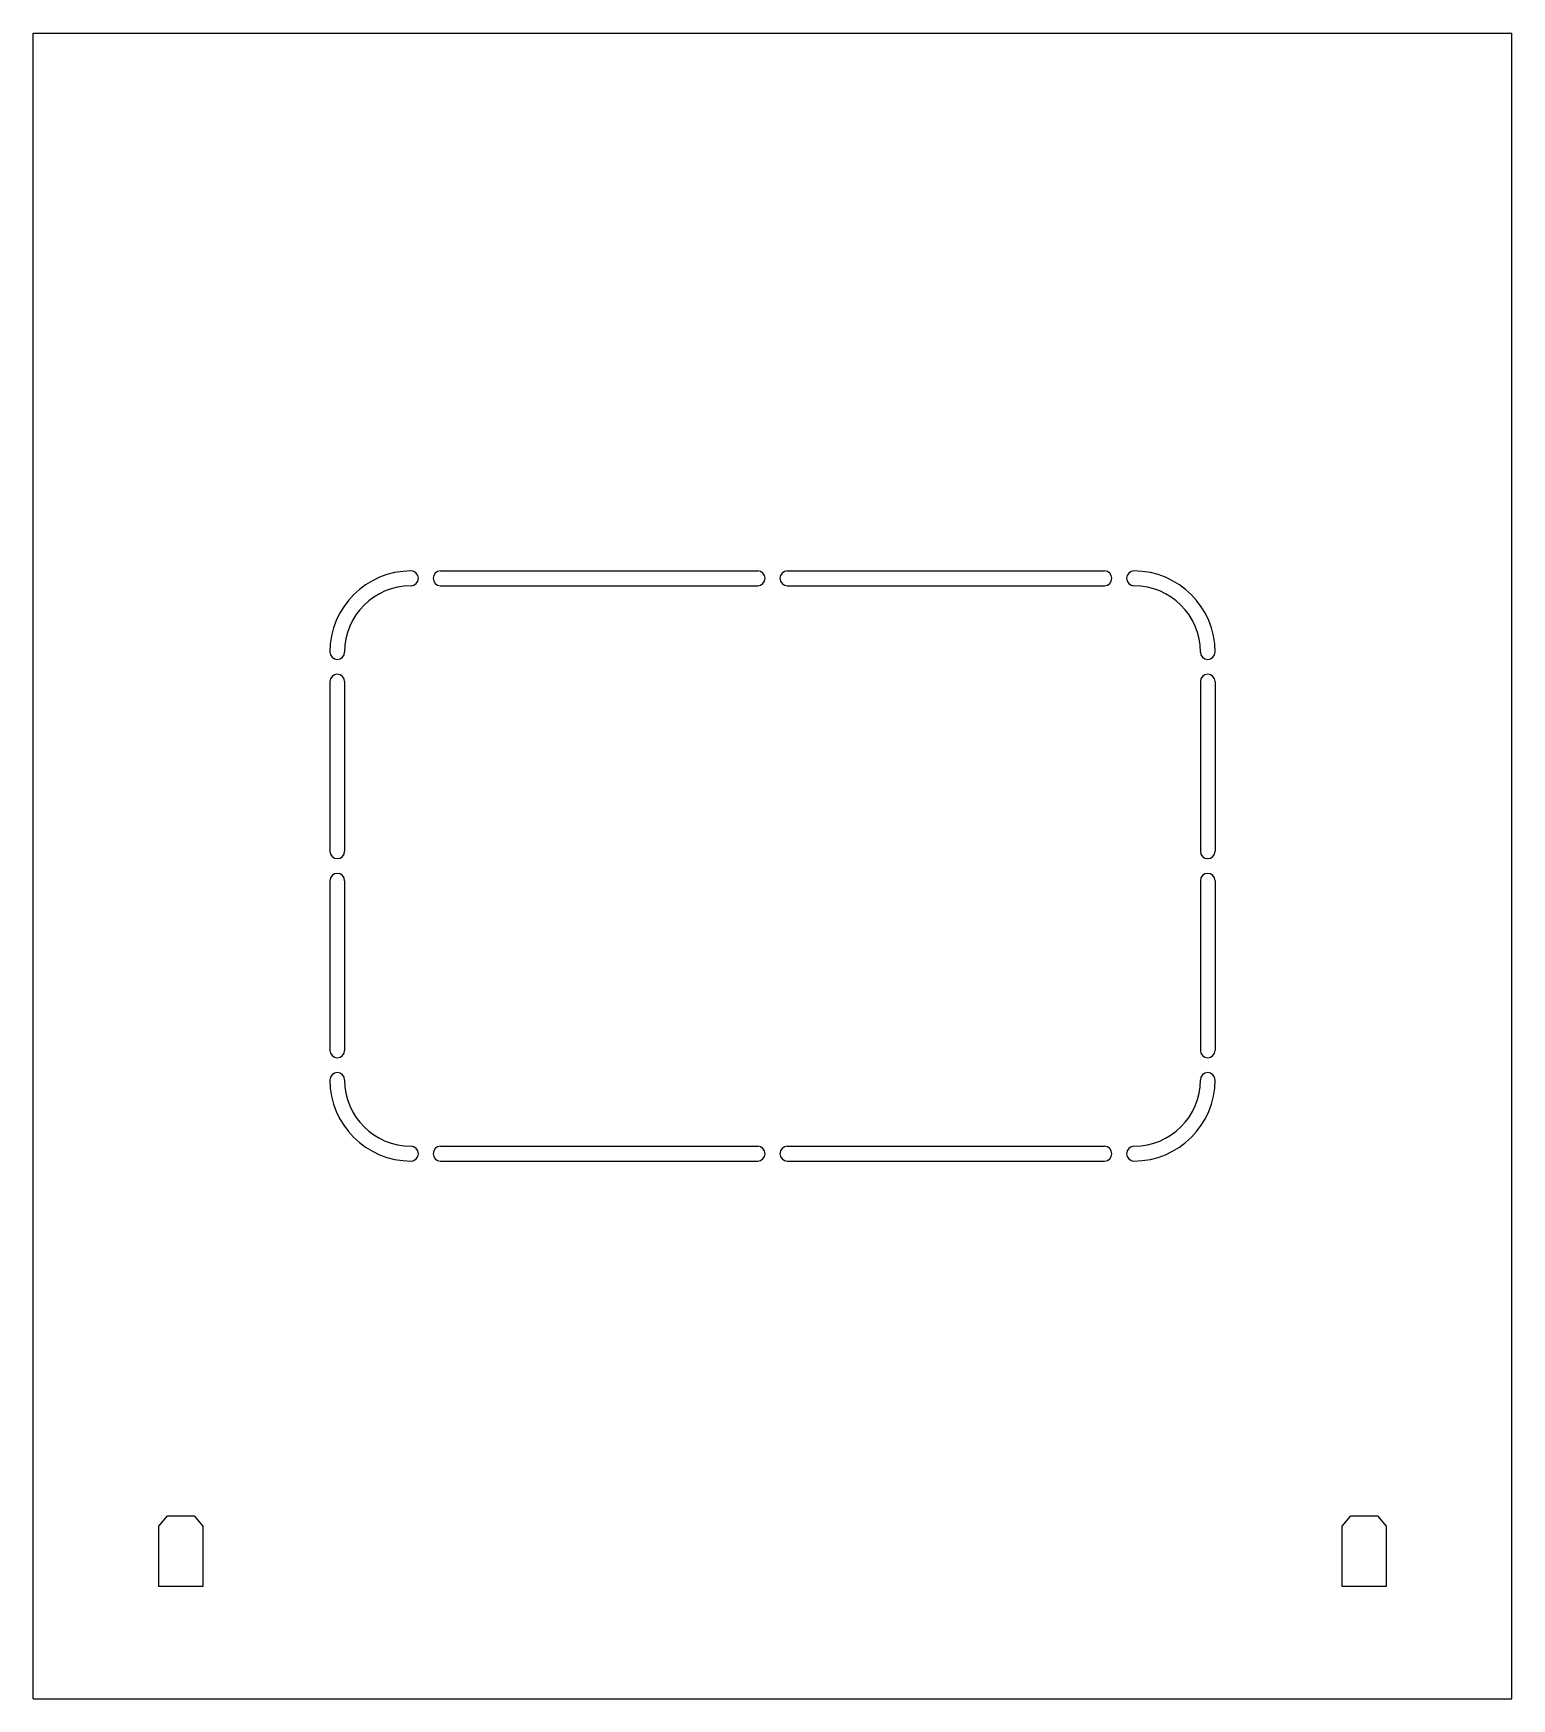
# Model space of a CAD drawing. Extents: x -352 to 650, y -459 to 669.
import ezdxf

# ---------------------------------------------------------------- set-up
doc = ezdxf.new("R2010")
doc.units = 0
doc.layers.add('View001', color=7, linetype='CONTINUOUS')

msp = doc.modelspace()

# ---------------------------------------------------------------- linework, layer by layer
at = {"layer": 'View001'}
for p, q in [((-352.5, -459.435), (-352.5, 669.435)), ((-352.5, 669.435), (649.5, 669.435)), ((649.5, -459.435), (649.5, 669.435)), ((-76.5, 305), (138.5, 305)), ((158.5, 305), (373.5, 305)), ((-76.5, 295), (138.5, 295)), ((158.5, 295), (373.5, 295)), ((-151.5, 230), (-151.5, 115)), ((-141.5, 230), (-141.5, 115)), ((438.5, 230), (438.5, 115)), ((448.5, 230), (448.5, 115)), ((-151.5, 95), (-151.5, -20)), ((-141.5, 95), (-141.5, -20)), ((438.5, 95), (438.5, -20)), ((448.5, 95), (448.5, -20)), ((-76.5, -85), (138.5, -85)), ((158.5, -85), (373.5, -85)), ((-76.5, -95), (138.5, -95)), ((158.5, -95), (373.5, -95)), ((-267.5, -342.435), (-261.5, -335.435)), ((-261.5, -335.435), (-243.5, -335.435)), ((-243.5, -335.435), (-237.5, -342.435)), ((534.5, -342.435), (540.5, -335.435)), ((540.5, -335.435), (558.5, -335.435)), ((558.5, -335.435), (564.5, -342.435)), ((-267.5, -383.435), (-267.5, -342.435)), ((-237.5, -342.435), (-237.5, -383.435)), ((534.5, -383.435), (534.5, -342.435)), ((564.5, -342.435), (564.5, -383.435)), ((-237.5, -383.435), (-267.5, -383.435)), ((564.5, -383.435), (534.5, -383.435)), ((-352.5, -459.435), (649.5, -459.435))]:
    msp.add_line(p, q, dxfattribs=at)
for centre, radius, start, end in [((-96.5, 250), 55, 90, 180), ((-96.5, 300), 5, -90, 90), ((-76.5, 300), 5, 90, -90), ((138.5, 300), 5, -90, 90), ((158.5, 300), 5, 90, -90), ((373.5, 300), 5, -90, 90), ((393.5, 300), 5, 90, -90), ((393.5, 250), 55, 0, 90), ((-96.5, 250), 45, 90, 180), ((393.5, 250), 45, 0, 90), ((-146.5, 250), 5, 180, 0), ((443.5, 250), 5, -180, 0), ((-146.5, 230), 5, 0, 180), ((443.5, 230), 5, 0, -180), ((-146.5, 115), 5, 180, 0), ((443.5, 115), 5, 180, 0), ((-146.5, 95), 5, 0, -180), ((443.5, 95), 5, 0, -180), ((-146.5, -20), 5, -180, 0), ((443.5, -20), 5, -180, 0), ((-146.5, -40), 5, 0, -180), ((-96.5, -40), 55, -180, -90), ((-96.5, -40), 45, -180, -90), ((393.5, -40), 45, -90, 0), ((393.5, -40), 55, -90, 0), ((443.5, -40), 5, 0, 180), ((-96.5, -90), 5, -90, 90), ((-76.5, -90), 5, 90, -90), ((138.5, -90), 5, -90, 90), ((158.5, -90), 5, 90, -90), ((373.5, -90), 5, -90, 90), ((393.5, -90), 5, 90, -90)]:
    msp.add_arc(centre, radius, start, end, dxfattribs=at)

doc.saveas('drawing.dxf')
